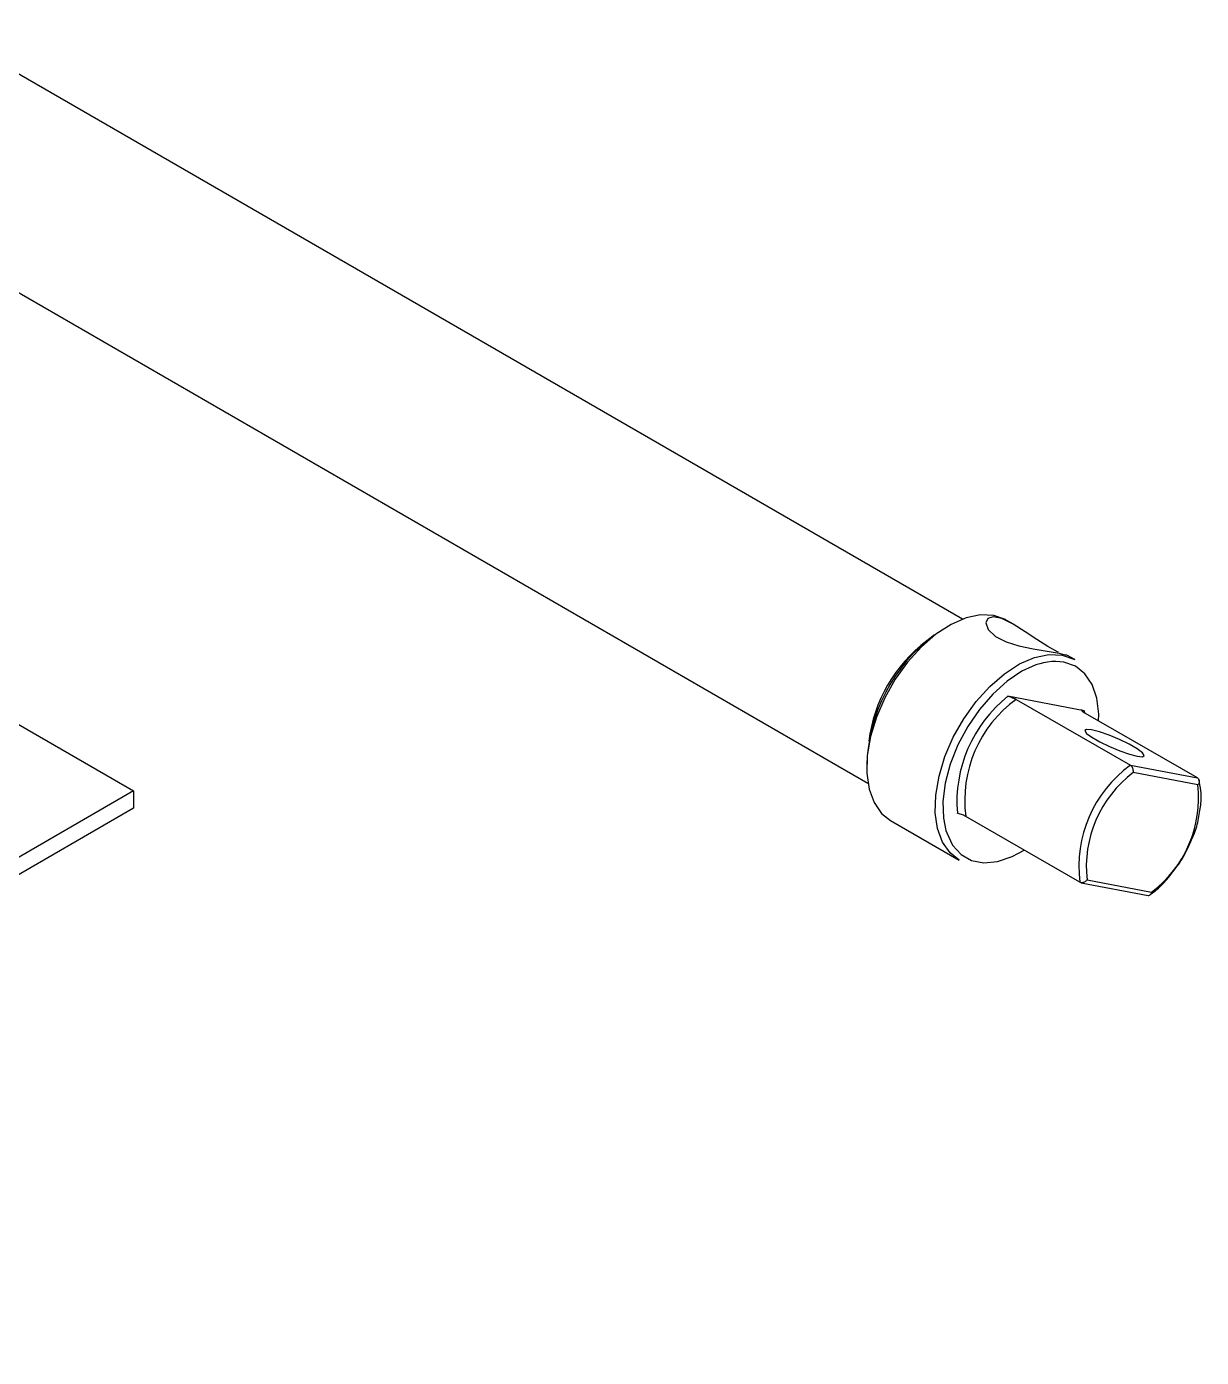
# Model space of a CAD drawing. Header units: millimetres. Extents: x 15 to 1802, y 5 to 899.
# Drawn here: x 805.3 to 859.9, y 747.8 to 809.6 of the extents above; entities that cross this region are included whole.
import ezdxf

# ---------------------------------------------------------------- set-up
doc = ezdxf.new("R2010")
doc.units = ezdxf.units.MM

msp = doc.modelspace()

# ---------------------------------------------------------------- linework, layer by layer
at = {"color": 7, "linetype": 'Continuous', "lineweight": 25}
for p, q in [((848.783, 782.056), (801.093, 809.587)), ((848.783, 782.056), (801.093, 809.587)), ((796.693, 801.966), (844.383, 774.435)), ((796.693, 801.966), (844.383, 774.435)), ((851.173, 781.802), (850.814, 782.009)), ((853.996, 780.172), (853.627, 780.386)), ((854.432, 777.798), (850.886, 778.469)), ((851.277, 778.327), (856.581, 775.265)), ((804.6, 777.347), (810.257, 774.081)), ((854.316, 777.85), (854.332, 777.777)), ((859.698, 774.675), (854.394, 777.736)), ((856.581, 775.265), (859.698, 774.675)), ((859.72, 774.357), (856.716, 774.926)), ((810.257, 774.081), (766.063, 748.568)), ((810.257, 774.081), (810.257, 773.265)), ((810.257, 773.265), (766.063, 747.752)), ((845.44, 772.699), (848.622, 770.862)), ((854.234, 769.829), (848.931, 772.89)), ((851.389, 771.176), (851.642, 771.325)), ((854.565, 769.942), (857.569, 769.374)), ((854.288, 769.809), (857.4, 769.22))]:
    msp.add_line(p, q, dxfattribs=at)
at = {"color": 8, "linetype": 'Continuous', "lineweight": 25}
msp.add_line((854.432, 777.798), (854.449, 777.705), dxfattribs=at)
at = {"color": 7, "linetype": 'Continuous', "lineweight": 25, "flags": 128}
for points in [[(850.229, 782.224), (849.612, 782.252), (848.943, 782.112), (848.247, 781.811), (847.547, 781.357), (846.867, 780.768), (846.23, 780.062), (845.657, 779.264), (845.168, 778.401), (844.78, 777.502), (844.506, 776.598), (844.356, 775.72), (844.333, 774.898), (844.44, 774.159), (844.673, 773.529), (845.023, 773.03), (845.44, 772.699)], [(850.814, 782.009), (850.775, 782.031), (850.229, 782.224)], [(853.24, 780.516), (853.201, 780.532), (852.744, 780.783), (852.24, 781.107), (851.698, 781.472), (851.127, 781.828), (850.6, 782.079), (850.2, 782.16), (849.951, 782.084), (849.863, 781.878), (849.978, 781.574), (850.317, 781.252), (850.814, 780.994), (851.403, 780.807), (852.062, 780.668), (852.718, 780.561), (853.27, 780.469), (853.27, 780.469)], [(848.622, 770.862), (848.205, 771.193), (847.855, 771.692), (847.622, 772.322), (847.515, 773.061), (847.538, 773.883), (847.688, 774.761), (847.962, 775.665), (848.35, 776.564), (848.839, 777.427), (849.412, 778.225), (850.049, 778.931), (850.729, 779.52), (851.429, 779.974), (852.125, 780.275), (852.794, 780.415), (853.411, 780.387)], [(853.411, 780.387), (853.957, 780.194), (853.996, 780.172)], [(852.011, 779.859), (851.54, 779.631), (850.853, 779.171), (850.189, 778.575), (849.572, 777.864), (849.024, 777.066), (848.565, 776.207), (848.212, 775.32), (847.977, 774.437), (847.869, 773.589), (847.891, 772.807), (848.008, 772.23)], [(854.78, 776.909), (854.542, 776.929), (854.461, 776.873), (854.545, 776.748), (854.787, 776.568), (855.155, 776.355), (855.606, 776.135), (856.086, 775.935), (856.536, 775.778), (856.902, 775.684), (857.14, 775.664), (857.222, 775.72), (857.137, 775.846), (856.895, 776.025), (856.527, 776.238), (856.076, 776.458), (855.597, 776.658), (855.147, 776.815), (854.78, 776.909)]]:
    msp.add_lwpolyline(points, dxfattribs=at)
at = {"color": 8, "linetype": 'Continuous', "lineweight": 25, "flags": 128}
for points in [[(855.106, 777.325), (855.108, 777.643), (855.02, 778.382), (854.804, 779.013), (854.469, 779.514), (854.025, 779.867), (853.49, 780.059)], [(848.008, 772.23), (848.044, 772.119), (848.321, 771.55), (848.712, 771.121), (849.203, 770.847), (849.777, 770.739), (850.413, 770.799), (851.088, 771.026), (851.389, 771.176)]]:
    msp.add_lwpolyline(points, dxfattribs=at)
at = {"color": 7, "linetype": 'Continuous', "lineweight": 25}
for centre, radius, start, end in [((852.214, 775.022), 7.89, 126.93536, 178.24166), ((851.328, 775.507), 6.96, 127.22772, 172.77761), ((854.807, 773.552), 6.289, 128.57135, 184.73312), ((854.686, 773.63), 5.803, 125.97704, 187.32739), ((859.99, 770.569), 5.803, 125.97704, 187.32739), ((860.015, 770.546), 5.483, 126.9865, 186.31798), ((854.27, 773.754), 5.483, 306.98662, 6.3179)]:
    msp.add_arc(centre, radius, start, end, dxfattribs=at)
at = {"color": 8, "linetype": 'Continuous', "lineweight": 25}
msp.add_arc((853.103, 777.348), 2.738, 81.87377, 113.50575, dxfattribs=at)
at = {"color": 7, "linetype": 'Continuous', "lineweight": 25}
for points, knots in [([(853.27, 780.469), (853.388, 780.444), (853.589, 780.402), (853.614, 780.386), (853.624, 780.38)], [0, 0, 0, 0, 0.585012, 1, 1, 1, 1]), ([(850.886, 778.469), (850.922, 778.461), (850.985, 778.447), (851.093, 778.41), (851.176, 778.377), (851.237, 778.349), (851.265, 778.333), (851.277, 778.327)], [0, 0, 0, 0, 0.345607, 0.594662, 0.767298, 0.9008, 1, 1, 1, 1]), ([(854.394, 777.736), (854.381, 777.745), (854.353, 777.762), (854.332, 777.784), (854.331, 777.802), (854.364, 777.808), (854.411, 777.801), (854.432, 777.798)], [0, 0, 0, 0, 0.133273, 0.265744, 0.463112, 0.747742, 1, 1, 1, 1]), ([(856.716, 774.926), (856.716, 774.927), (856.72, 774.949), (856.723, 775.001), (856.711, 775.081), (856.68, 775.159), (856.636, 775.225), (856.599, 775.252), (856.581, 775.265)], [0, 0, 0, 0, 0.006696, 0.188863, 0.403595, 0.605844, 0.80284, 1, 1, 1, 1]), ([(859.698, 774.675), (859.715, 774.662), (859.75, 774.636), (859.777, 774.573), (859.781, 774.5), (859.762, 774.425), (859.735, 774.378), (859.721, 774.358), (859.72, 774.357)], [0, 0, 0, 0, 0.197162, 0.394154, 0.596413, 0.811131, 0.993311, 1, 1, 1, 1]), ([(859.793, 773.074), (859.814, 773.187), (859.881, 773.539), (859.877, 774.069), (859.798, 774.442), (859.761, 774.617)], [0, 0, 0, 0, 0.199252, 0.624562, 1, 1, 1, 1]), ([(848.931, 772.89), (848.914, 772.899), (848.88, 772.918), (848.81, 772.949), (848.72, 772.983), (848.62, 773.015), (848.565, 773.027), (848.539, 773.033)], [0, 0, 0, 0, 0.133272, 0.265743, 0.463104, 0.747734, 1, 1, 1, 1]), ([(859.353, 771.646), (859.404, 771.753), (859.567, 772.099), (859.72, 772.589), (859.774, 772.949), (859.793, 773.074)], [0, 0, 0, 0, 0.226905, 0.731856, 1, 1, 1, 1]), ([(858.564, 770.326), (858.63, 770.407), (858.859, 770.69), (859.132, 771.143), (859.295, 771.514), (859.353, 771.646)], [0, 0, 0, 0, 0.2076174, 0.7187829, 1, 1, 1, 1]), ([(854.565, 769.942), (854.565, 769.942), (854.55, 769.921), (854.513, 769.881), (854.446, 769.834), (854.37, 769.807), (854.295, 769.803), (854.254, 769.82), (854.234, 769.829)], [0, 0, 0, 0, 0.006699, 0.188868, 0.403595, 0.605845, 0.802841, 1, 1, 1, 1]), ([(857.484, 769.234), (857.57, 769.3), (857.844, 769.51), (858.218, 769.869), (858.47, 770.202), (858.564, 770.326)], [0, 0, 0, 0, 0.2248061, 0.7112397, 1, 1, 1, 1]), ([(857.4, 769.221), (857.403, 769.22), (857.425, 769.212), (857.466, 769.222), (857.516, 769.252), (857.551, 769.305), (857.565, 769.35), (857.569, 769.373), (857.569, 769.374)], [0, 0, 0, 0, 0.034959, 0.271756, 0.514883, 0.77298, 0.991973, 1, 1, 1, 1])]:
    msp.add_open_spline(points, degree=3, knots=knots, dxfattribs=at)

doc.saveas('drawing.dxf')
